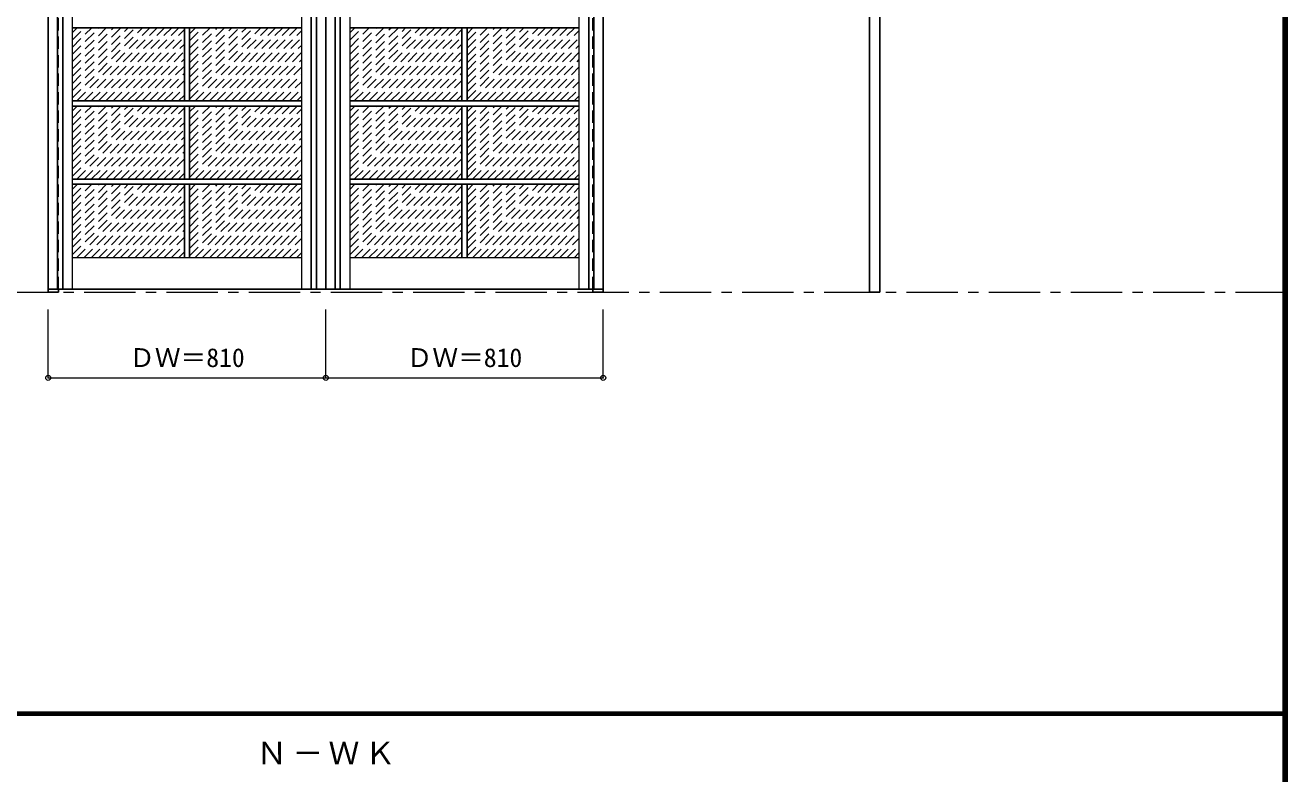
# Model space of a CAD drawing. Units: millimetres, scale not verified. Extents: x -6000 to 5700, y -4307 to 4260.
# Drawn here: x 2018 to 5700, y 12 to 2198 of the extents above; entities that cross this region are included whole.
import ezdxf
from ezdxf.enums import TextEntityAlignment as Align

# ---------------------------------------------------------------- set-up
doc = ezdxf.new("R2010")
doc.units = ezdxf.units.MM
doc.header["$LTSCALE"] = 30
doc.header["$PDMODE"] = 32
doc.header["$PDSIZE"] = 15
doc.linetypes.add('CHAIN1', pattern=[8, 5, -1, 1, -1])
doc.linetypes.add('DASHED1', pattern=[1.8, 1.2, -0.6])
for name, color, linetype, lineweight in [('0-1_通り芯', 7, 'CHAIN1', 18), ('0-2_扉', 3, 'Continuous', 25), ('0-3_仕上げ', 3, 'Continuous', 25), ('0-4_枠', 3, 'Continuous', 25), ('0-B_寸法', 7, 'Continuous', 9), ('0-C_ハッチ', 4, 'DASHED1', 9), ('F-1_枠', 6, 'Continuous', 40)]:
    doc.layers.add(name, color=color, linetype=linetype, lineweight=lineweight)
doc.layers.add('0-A_文字', color=7, linetype='Continuous')
doc.styles.add('ＭＳ ゴシック', font='')
doc.styles.get('ＭＳ ゴシック').set_extended_font_data('MS Gothic')

msp = doc.modelspace()

# ---------------------------------------------------------------- linework, layer by layer
at = {"layer": '0-1_通り芯'}
msp.add_line((-5490, 1418), (5690, 1418), dxfattribs=at)
at = {"layer": '0-2_扉'}
for p, q in [((2085, 1426.5), (2085, 3409.5)), ((2895, 1426.5), (2895, 3409.5)), ((3705, 1426.5), (3705, 3409.5)), ((2085, 1426.5), (2895, 1426.5)), ((3705, 1426.5), (2895, 1426.5))]:
    msp.add_line(p, q, dxfattribs=at)
at = {"layer": '0-2_扉', "color": 4, "linetype": 'DASHED1', "lineweight": 9}
for p, q in [((2115, 1426.5), (2115, 3409.5)), ((3675, 1426.5), (3675, 3409.5))]:
    msp.add_line(p, q, dxfattribs=at)
at = {"layer": '0-3_仕上げ'}
for p, q in [((2112.5, 3409.5), (2112.5, 1426.5)), ((2127.5, 3409.5), (2127.5, 1426.5)), ((2852.5, 1426.5), (2852.5, 3409.5)), ((2867.5, 1426.5), (2867.5, 3409.5)), ((2922.5, 3409.5), (2922.5, 1426.5)), ((2937.5, 3409.5), (2937.5, 1426.5)), ((3662.5, 1426.5), (3662.5, 3409.5)), ((3677.5, 1426.5), (3677.5, 3409.5)), ((2825, 2190), (2155, 2190)), ((2482.5, 2190), (2482.5, 1976.5)), ((2497.5, 2190), (2497.5, 1976.5)), ((3635, 2190), (2965, 2190)), ((3292.5, 2190), (3292.5, 1976.5)), ((3307.5, 2190), (3307.5, 1976.5)), ((2825, 1976.5), (2155, 1976.5)), ((2825, 1961.5), (2155, 1961.5)), ((2482.5, 1961.5), (2482.5, 1748)), ((2497.5, 1961.5), (2497.5, 1748)), ((3635, 1976.5), (2965, 1976.5)), ((3635, 1961.5), (2965, 1961.5)), ((3292.5, 1961.5), (3292.5, 1748)), ((3307.5, 1961.5), (3307.5, 1748)), ((2825, 1748), (2155, 1748)), ((2825, 1733), (2155, 1733)), ((2482.5, 1733), (2482.5, 1518.5)), ((2497.5, 1733), (2497.5, 1518.5)), ((3635, 1748), (2965, 1748)), ((3635, 1733), (2965, 1733)), ((3292.5, 1733), (3292.5, 1518.5)), ((3307.5, 1733), (3307.5, 1518.5))]:
    msp.add_line(p, q, dxfattribs=at)
at = {"layer": '0-3_仕上げ', "color": 7, "lineweight": 18}
for p, q in [((2155, 3409.5), (2155, 1426.5)), ((2825, 1426.5), (2825, 3409.5)), ((2965, 3409.5), (2965, 1426.5)), ((3635, 1426.5), (3635, 3409.5)), ((2825, 1518.5), (2155, 1518.5)), ((3635, 1518.5), (2965, 1518.5))]:
    msp.add_line(p, q, dxfattribs=at)
at = {"layer": '0-4_枠'}
for p, q in [((4482, 1418), (4482, 3453)), ((4512, 1418), (4512, 3453)), ((2085, 1426.5), (2085, 1418)), ((2085, 1418), (2115, 1418)), ((2115, 1426.5), (2115, 1418)), ((3675, 1426.5), (3675, 1418)), ((3675, 1418), (3705, 1418)), ((3705, 1426.5), (3705, 1418)), ((4512, 1418), (4482, 1418))]:
    msp.add_line(p, q, dxfattribs=at)
at = {"layer": '0-4_枠', "color": 4, "linetype": 'DASHED1', "lineweight": 9}
for p, q in [((2085, 1426.5), (2085, 3423)), ((2115, 1426.5), (2115, 3423)), ((3675, 1426.5), (3675, 3423)), ((3705, 1426.5), (3705, 3423))]:
    msp.add_line(p, q, dxfattribs=at)
at = {"layer": '0-B_寸法', "color": 4}
for p, q in [((2085, 1168), (2085, 1368)), ((2895, 1168), (2895, 1368)), ((3705, 1168), (3705, 1368)), ((2085, 1168), (3705, 1168))]:
    msp.add_line(p, q, dxfattribs=at)
at = {"layer": '0-B_寸法'}
for p in [(2085, 1168), (2895, 1168), (3705, 1168)]:
    msp.add_point(p, dxfattribs=at)
at = {"layer": '0-C_ハッチ'}
for p, q in [((2155, 1984.43), (2360.57, 2190)), ((2155, 2005.64), (2339.36, 2190)), ((2155, 2026.85), (2318.15, 2190)), ((2155, 2048.07), (2296.93, 2190)), ((2155, 2069.28), (2275.72, 2190)), ((2155, 2090.49), (2254.51, 2190)), ((2155, 2111.71), (2233.29, 2190)), ((2155, 2132.92), (2212.08, 2190)), ((2155, 2154.13), (2190.87, 2190)), ((2155, 2175.35), (2169.65, 2190)), ((2168.29, 1976.5), (2381.79, 2190)), ((2189.5, 1976.5), (2403, 2190)), ((2210.71, 1976.5), (2424.21, 2190)), ((2231.93, 1976.5), (2445.43, 2190)), ((2253.14, 1976.5), (2466.64, 2190)), ((2274.35, 1976.5), (2482.5, 2184.65)), ((2497.5, 1981.85), (2705.65, 2190)), ((2497.5, 2003.07), (2684.43, 2190)), ((2497.5, 2024.28), (2663.22, 2190)), ((2497.5, 2045.49), (2642.01, 2190)), ((2497.5, 2066.71), (2620.79, 2190)), ((2497.5, 2087.92), (2599.58, 2190)), ((2497.5, 2109.13), (2578.37, 2190)), ((2497.5, 2130.35), (2557.15, 2190)), ((2497.5, 2151.56), (2535.94, 2190)), ((2497.5, 2172.77), (2514.73, 2190)), ((2513.36, 1976.5), (2726.86, 2190)), ((2534.57, 1976.5), (2748.07, 2190)), ((2555.79, 1976.5), (2769.29, 2190)), ((2577, 1976.5), (2790.5, 2190)), ((2598.21, 1976.5), (2811.71, 2190)), ((2619.43, 1976.5), (2825, 2182.07)), ((2965, 1984.43), (3170.57, 2190)), ((2965, 2005.64), (3149.36, 2190)), ((2965, 2026.85), (3128.15, 2190)), ((2965, 2048.07), (3106.93, 2190)), ((2965, 2069.28), (3085.72, 2190)), ((2965, 2090.49), (3064.51, 2190)), ((2965, 2111.71), (3043.29, 2190)), ((2965, 2132.92), (3022.08, 2190)), ((2965, 2154.13), (3000.87, 2190)), ((2965, 2175.35), (2979.65, 2190)), ((2978.29, 1976.5), (3191.79, 2190)), ((2999.5, 1976.5), (3213, 2190)), ((3020.71, 1976.5), (3234.21, 2190)), ((3041.93, 1976.5), (3255.43, 2190)), ((3063.14, 1976.5), (3276.64, 2190)), ((3084.35, 1976.5), (3292.5, 2184.65)), ((3307.5, 1981.85), (3515.65, 2190)), ((3307.5, 2003.07), (3494.43, 2190)), ((3307.5, 2024.28), (3473.22, 2190)), ((3307.5, 2045.49), (3452.01, 2190)), ((3307.5, 2066.71), (3430.79, 2190)), ((3307.5, 2087.92), (3409.58, 2190)), ((3307.5, 2109.13), (3388.37, 2190)), ((3307.5, 2130.35), (3367.15, 2190)), ((3307.5, 2151.56), (3345.94, 2190)), ((3307.5, 2172.77), (3324.73, 2190)), ((3323.36, 1976.5), (3536.86, 2190)), ((3344.57, 1976.5), (3558.07, 2190)), ((3365.79, 1976.5), (3579.29, 2190)), ((3387, 1976.5), (3600.5, 2190)), ((3408.21, 1976.5), (3621.71, 2190)), ((3429.43, 1976.5), (3635, 2182.07)), ((2295.57, 1976.5), (2482.5, 2163.43)), ((2316.78, 1976.5), (2482.5, 2142.22)), ((2640.64, 1976.5), (2825, 2160.86)), ((2661.85, 1976.5), (2825, 2139.65)), ((3105.57, 1976.5), (3292.5, 2163.43)), ((3126.78, 1976.5), (3292.5, 2142.22)), ((3450.64, 1976.5), (3635, 2160.86)), ((3471.85, 1976.5), (3635, 2139.65)), ((2337.99, 1976.5), (2482.5, 2121.01)), ((2359.2, 1976.5), (2482.5, 2099.79)), ((2683.07, 1976.5), (2825, 2118.43)), ((3147.99, 1976.5), (3292.5, 2121.01)), ((3169.2, 1976.5), (3292.5, 2099.79)), ((3493.07, 1976.5), (3635, 2118.43)), ((2380.42, 1976.5), (2482.5, 2078.58)), ((2704.28, 1976.5), (2825, 2097.22)), ((2725.49, 1976.5), (2825, 2076.01)), ((3190.42, 1976.5), (3292.5, 2078.58)), ((3514.28, 1976.5), (3635, 2097.22)), ((3535.49, 1976.5), (3635, 2076.01)), ((2401.63, 1976.5), (2482.5, 2057.37)), ((2422.84, 1976.5), (2482.5, 2036.15)), ((2746.7, 1976.5), (2825, 2054.79)), ((2767.92, 1976.5), (2825, 2033.58)), ((3211.63, 1976.5), (3292.5, 2057.37)), ((3232.84, 1976.5), (3292.5, 2036.15)), ((3556.7, 1976.5), (3635, 2054.79)), ((3577.92, 1976.5), (3635, 2033.58)), ((2444.06, 1976.5), (2482.5, 2014.94)), ((2465.27, 1976.5), (2482.5, 1993.73)), ((2789.13, 1976.5), (2825, 2012.37)), ((2810.34, 1976.5), (2825, 1991.15)), ((3254.06, 1976.5), (3292.5, 2014.94)), ((3275.27, 1976.5), (3292.5, 1993.73)), ((3599.13, 1976.5), (3635, 2012.37)), ((3620.34, 1976.5), (3635, 1991.15)), ((2155, 1755.93), (2360.57, 1961.5)), ((2155, 1777.14), (2339.36, 1961.5)), ((2155, 1798.35), (2318.15, 1961.5)), ((2155, 1819.57), (2296.93, 1961.5)), ((2155, 1840.78), (2275.72, 1961.5)), ((2155, 1861.99), (2254.51, 1961.5)), ((2155, 1883.21), (2233.29, 1961.5)), ((2155, 1904.42), (2212.08, 1961.5)), ((2155, 1925.63), (2190.87, 1961.5)), ((2155, 1946.85), (2169.65, 1961.5)), ((2168.29, 1748), (2381.79, 1961.5)), ((2189.5, 1748), (2403, 1961.5)), ((2210.71, 1748), (2424.21, 1961.5)), ((2231.93, 1748), (2445.43, 1961.5)), ((2253.14, 1748), (2466.64, 1961.5)), ((2274.35, 1748), (2482.5, 1956.15)), ((2497.5, 1753.35), (2705.65, 1961.5)), ((2497.5, 1774.57), (2684.43, 1961.5)), ((2497.5, 1795.78), (2663.22, 1961.5)), ((2497.5, 1816.99), (2642.01, 1961.5)), ((2497.5, 1838.21), (2620.79, 1961.5)), ((2497.5, 1859.42), (2599.58, 1961.5)), ((2497.5, 1880.63), (2578.37, 1961.5)), ((2497.5, 1901.85), (2557.15, 1961.5)), ((2497.5, 1923.06), (2535.94, 1961.5)), ((2497.5, 1944.27), (2514.73, 1961.5)), ((2513.36, 1748), (2726.86, 1961.5)), ((2534.57, 1748), (2748.07, 1961.5)), ((2555.79, 1748), (2769.29, 1961.5)), ((2577, 1748), (2790.5, 1961.5)), ((2598.21, 1748), (2811.71, 1961.5)), ((2619.43, 1748), (2825, 1953.57)), ((2965, 1755.93), (3170.57, 1961.5)), ((2965, 1777.14), (3149.36, 1961.5)), ((2965, 1798.35), (3128.15, 1961.5)), ((2965, 1819.57), (3106.93, 1961.5)), ((2965, 1840.78), (3085.72, 1961.5)), ((2965, 1861.99), (3064.51, 1961.5)), ((2965, 1883.21), (3043.29, 1961.5)), ((2965, 1904.42), (3022.08, 1961.5)), ((2965, 1925.63), (3000.87, 1961.5)), ((2965, 1946.85), (2979.65, 1961.5)), ((2978.29, 1748), (3191.79, 1961.5)), ((2999.5, 1748), (3213, 1961.5)), ((3020.71, 1748), (3234.21, 1961.5)), ((3041.93, 1748), (3255.43, 1961.5)), ((3063.14, 1748), (3276.64, 1961.5)), ((3084.35, 1748), (3292.5, 1956.15)), ((3307.5, 1753.35), (3515.65, 1961.5)), ((3307.5, 1774.57), (3494.43, 1961.5)), ((3307.5, 1795.78), (3473.22, 1961.5)), ((3307.5, 1816.99), (3452.01, 1961.5)), ((3307.5, 1838.21), (3430.79, 1961.5)), ((3307.5, 1859.42), (3409.58, 1961.5)), ((3307.5, 1880.63), (3388.37, 1961.5)), ((3307.5, 1901.85), (3367.15, 1961.5)), ((3307.5, 1923.06), (3345.94, 1961.5)), ((3307.5, 1944.27), (3324.73, 1961.5)), ((3323.36, 1748), (3536.86, 1961.5)), ((3344.57, 1748), (3558.07, 1961.5)), ((3365.79, 1748), (3579.29, 1961.5)), ((3387, 1748), (3600.5, 1961.5)), ((3408.21, 1748), (3621.71, 1961.5)), ((3429.43, 1748), (3635, 1953.57)), ((2295.57, 1748), (2482.5, 1934.93)), ((2640.64, 1748), (2825, 1932.36)), ((3105.57, 1748), (3292.5, 1934.93)), ((3450.64, 1748), (3635, 1932.36)), ((2316.78, 1748), (2482.5, 1913.72)), ((2337.99, 1748), (2482.5, 1892.51)), ((2661.85, 1748), (2825, 1911.15)), ((2683.07, 1748), (2825, 1889.93)), ((3126.78, 1748), (3292.5, 1913.72)), ((3147.99, 1748), (3292.5, 1892.51)), ((3471.85, 1748), (3635, 1911.15)), ((3493.07, 1748), (3635, 1889.93)), ((2359.2, 1748), (2482.5, 1871.29)), ((2380.42, 1748), (2482.5, 1850.08)), ((2704.28, 1748), (2825, 1868.72)), ((2725.49, 1748), (2825, 1847.51)), ((3169.2, 1748), (3292.5, 1871.29)), ((3190.42, 1748), (3292.5, 1850.08)), ((3514.28, 1748), (3635, 1868.72)), ((3535.49, 1748), (3635, 1847.51)), ((2401.63, 1748), (2482.5, 1828.87)), ((2422.84, 1748), (2482.5, 1807.65)), ((2746.7, 1748), (2825, 1826.29)), ((2767.92, 1748), (2825, 1805.08)), ((3211.63, 1748), (3292.5, 1828.87)), ((3232.84, 1748), (3292.5, 1807.65)), ((3556.7, 1748), (3635, 1826.29)), ((3577.92, 1748), (3635, 1805.08)), ((2444.06, 1748), (2482.5, 1786.44)), ((2789.13, 1748), (2825, 1783.87)), ((3254.06, 1748), (3292.5, 1786.44)), ((3599.13, 1748), (3635, 1783.87)), ((2155, 1526.93), (2361.07, 1733)), ((2155, 1548.14), (2339.86, 1733)), ((2155, 1569.35), (2318.65, 1733)), ((2155, 1590.57), (2297.43, 1733)), ((2155, 1611.78), (2276.22, 1733)), ((2155, 1632.99), (2255.01, 1733)), ((2155, 1654.21), (2233.79, 1733)), ((2155, 1675.42), (2212.58, 1733)), ((2155, 1696.63), (2191.37, 1733)), ((2155, 1717.85), (2170.15, 1733)), ((2167.79, 1518.5), (2382.29, 1733)), ((2189, 1518.5), (2403.5, 1733)), ((2210.21, 1518.5), (2424.71, 1733)), ((2231.43, 1518.5), (2445.93, 1733)), ((2252.64, 1518.5), (2467.14, 1733)), ((2465.27, 1748), (2482.5, 1765.23)), ((2497.5, 1524.35), (2706.15, 1733)), ((2497.5, 1545.57), (2684.93, 1733)), ((2497.5, 1566.78), (2663.72, 1733)), ((2497.5, 1587.99), (2642.51, 1733)), ((2497.5, 1609.21), (2621.29, 1733)), ((2497.5, 1630.42), (2600.08, 1733)), ((2497.5, 1651.63), (2578.87, 1733)), ((2497.5, 1672.85), (2557.65, 1733)), ((2497.5, 1694.06), (2536.44, 1733)), ((2497.5, 1715.27), (2515.23, 1733)), ((2512.86, 1518.5), (2727.36, 1733)), ((2534.07, 1518.5), (2748.57, 1733)), ((2555.29, 1518.5), (2769.79, 1733)), ((2576.5, 1518.5), (2791, 1733)), ((2597.71, 1518.5), (2812.21, 1733)), ((2810.34, 1748), (2825, 1762.65)), ((2965, 1526.93), (3171.07, 1733)), ((2965, 1548.14), (3149.86, 1733)), ((2965, 1569.35), (3128.65, 1733)), ((2965, 1590.57), (3107.43, 1733)), ((2965, 1611.78), (3086.22, 1733)), ((2965, 1632.99), (3065.01, 1733)), ((2965, 1654.21), (3043.79, 1733)), ((2965, 1675.42), (3022.58, 1733)), ((2965, 1696.63), (3001.37, 1733)), ((2965, 1717.85), (2980.15, 1733)), ((2977.79, 1518.5), (3192.29, 1733)), ((2999, 1518.5), (3213.5, 1733)), ((3020.21, 1518.5), (3234.71, 1733)), ((3041.43, 1518.5), (3255.93, 1733)), ((3062.64, 1518.5), (3277.14, 1733)), ((3275.27, 1748), (3292.5, 1765.23)), ((3307.5, 1524.35), (3516.15, 1733)), ((3307.5, 1545.57), (3494.93, 1733)), ((3307.5, 1566.78), (3473.72, 1733)), ((3307.5, 1587.99), (3452.51, 1733)), ((3307.5, 1609.21), (3431.29, 1733)), ((3307.5, 1630.42), (3410.08, 1733)), ((3307.5, 1651.63), (3388.87, 1733)), ((3307.5, 1672.85), (3367.65, 1733)), ((3307.5, 1694.06), (3346.44, 1733)), ((3307.5, 1715.27), (3325.23, 1733)), ((3322.86, 1518.5), (3537.36, 1733)), ((3344.07, 1518.5), (3558.57, 1733)), ((3365.29, 1518.5), (3579.79, 1733)), ((3386.5, 1518.5), (3601, 1733)), ((3407.71, 1518.5), (3622.21, 1733)), ((3620.34, 1748), (3635, 1762.65)), ((2273.85, 1518.5), (2482.5, 1727.15)), ((2295.07, 1518.5), (2482.5, 1705.93)), ((2618.93, 1518.5), (2825, 1724.57)), ((2640.14, 1518.5), (2825, 1703.36)), ((3083.85, 1518.5), (3292.5, 1727.15)), ((3105.07, 1518.5), (3292.5, 1705.93)), ((3428.93, 1518.5), (3635, 1724.57)), ((3450.14, 1518.5), (3635, 1703.36)), ((2316.28, 1518.5), (2482.5, 1684.72)), ((2337.49, 1518.5), (2482.5, 1663.51)), ((2661.35, 1518.5), (2825, 1682.15)), ((2682.57, 1518.5), (2825, 1660.93)), ((3126.28, 1518.5), (3292.5, 1684.72)), ((3147.49, 1518.5), (3292.5, 1663.51)), ((3471.35, 1518.5), (3635, 1682.15)), ((3492.57, 1518.5), (3635, 1660.93)), ((2358.7, 1518.5), (2482.5, 1642.29)), ((2379.92, 1518.5), (2482.5, 1621.08)), ((2703.78, 1518.5), (2825, 1639.72)), ((3168.7, 1518.5), (3292.5, 1642.29)), ((3189.92, 1518.5), (3292.5, 1621.08)), ((3513.78, 1518.5), (3635, 1639.72)), ((2401.13, 1518.5), (2482.5, 1599.87)), ((2724.99, 1518.5), (2825, 1618.51)), ((2746.2, 1518.5), (2825, 1597.29)), ((3211.13, 1518.5), (3292.5, 1599.87)), ((3534.99, 1518.5), (3635, 1618.51)), ((3556.2, 1518.5), (3635, 1597.29)), ((2422.34, 1518.5), (2482.5, 1578.65)), ((2443.56, 1518.5), (2482.5, 1557.44)), ((2767.42, 1518.5), (2825, 1576.08)), ((2788.63, 1518.5), (2825, 1554.87)), ((3232.34, 1518.5), (3292.5, 1578.65)), ((3253.56, 1518.5), (3292.5, 1557.44)), ((3577.42, 1518.5), (3635, 1576.08)), ((3598.63, 1518.5), (3635, 1554.87)), ((2464.77, 1518.5), (2482.5, 1536.23)), ((2809.84, 1518.5), (2825, 1533.65)), ((3274.77, 1518.5), (3292.5, 1536.23)), ((3619.84, 1518.5), (3635, 1533.65))]:
    msp.add_line(p, q, dxfattribs=at)
at = {"layer": 'F-1_枠'}
for p, q in [((5690, 4175), (5690, -4205)), ((5695, 4175), (5695, -4205)), ((5700, 4175), (5700, -4205)), ((-6000, 190.5), (5700, 190.5)), ((-6000, 187.5), (5700, 187.5)), ((-6000, 184.5), (5700, 184.5))]:
    msp.add_line(p, q, dxfattribs=at)

# ---------------------------------------------------------------- texts
at = {"layer": '0-A_文字', "insert": (2692.5, 39.5), "char_height": 65.98, "attachment_point": 7, "style": 'ＭＳ ゴシック'}
msp.add_mtext('\\T1.17;Ｎ－ＷＫ', dxfattribs=at)
at = {"layer": '0-B_寸法', "style": 'ＭＳ ゴシック'}
for p in [(2321.25, 1183), (3131.25, 1183)]:
    msp.add_text('ＤＷ＝810', height=54.99, dxfattribs=at).set_placement(p, align=Align.BOTTOM_LEFT)

doc.saveas('drawing.dxf')
